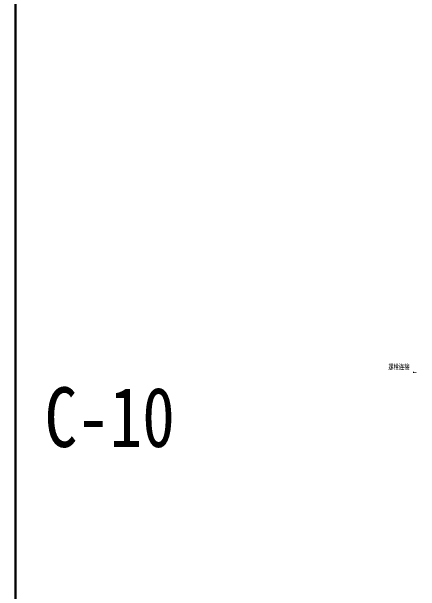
# Model space of a CAD drawing. Extents: x -89702 to 926017, y -610001 to -56924.
# Drawn here: x 24599 to 34867, y -566725 to -552151 of the extents above; entities that cross this region are included whole.
import ezdxf

# ---------------------------------------------------------------- set-up
doc = ezdxf.new("R2010")
doc.units = 0
doc.header["$LTSCALE"] = 10
doc.header["$MEASUREMENT"] = 0
for name, color, linetype in [('BJ02', 2, 'Continuous'), ('DIM_SYMB', 3, 'Continuous'), ('PUB_TEXT', 7, 'Continuous')]:
    doc.layers.add(name, color=color, linetype=linetype)
doc.styles.add('_TCH_DIM', font='SIMPLEX', dxfattribs={"bigfont": 'GBCBIG'})
doc.styles.add('黑体', font='simhei.ttf', dxfattribs={"width": 0.8})

msp = doc.modelspace()

# ---------------------------------------------------------------- linework, layer by layer
at = {"layer": 'BJ02'}
for points in [[(-18540, -490906.1), (24698.5, -490906.1), (24698.5, -610000.5), (-18540, -610000.5)], [(24698.5, -490906.1), (67937.1, -490906.1), (67937.1, -610000.5), (24698.5, -610000.5)]]:
    msp.add_lwpolyline(points, close=True, dxfattribs=at)
at = {"layer": 'DIM_SYMB'}
msp.add_lwpolyline([(34313.8, -561218.2, 0, 0, 0), (34313.8, -561218.2, 0, 0, 0), (34070.6, -561218.2, 0, 0, 0), (34800.1, -561218.2, 0, 32, 0), (34680.1, -561218.2, 0, 0, 0)], format="xyseb", dxfattribs=at)

# ---------------------------------------------------------------- texts
at = {"layer": 'PUB_TEXT', "color": 7, "style": '_TCH_DIM'}
msp.add_text('螺栓连接', height=135.04, dxfattribs=at).set_placement((34056, -561160.6))
at = {"layer": 'PUB_TEXT', "style": '黑体', "width": 0.8}
msp.add_text('C-10', height=1502.11, dxfattribs=at).set_placement((25428, -563095.5))

doc.saveas('drawing.dxf')
